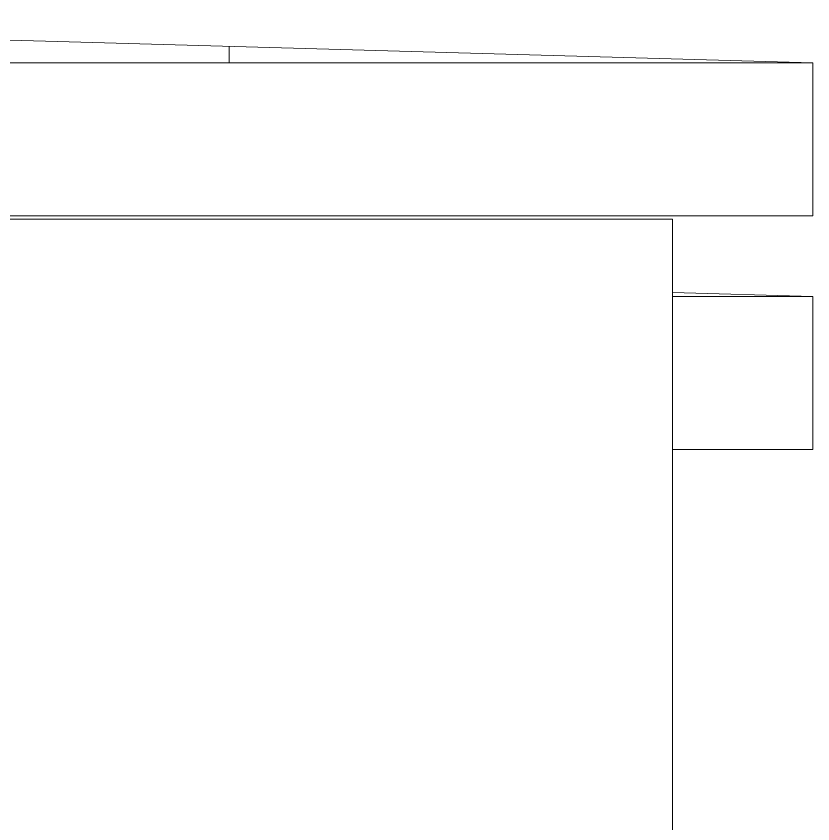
# Model space of a CAD drawing. Header units: millimetres. Extents: x -515342 to 330399, y -224905 to 507333.
# Drawn here: x 224994 to 225505, y 105243 to 105762 of the extents above; entities that cross this region are included whole.
import ezdxf

# ---------------------------------------------------------------- set-up
doc = ezdxf.new("R2010")
doc.units = ezdxf.units.MM
for name, color, linetype, lineweight in [('Крыша', 7, 'Continuous', 0), ('Крыша штриховка', 7, 'Continuous', 0), ('Стены внутренние', 7, 'Continuous', 0)]:
    doc.layers.add(name, color=color, linetype=linetype, lineweight=lineweight)

msp = doc.modelspace()

# ---------------------------------------------------------------- hatches: boundary and pattern name
at = {"layer": 'Крыша штриховка'}
h = msp.add_hatch(dxfattribs=at)
h.set_pattern_fill('FP_20', color=256, style=0, pattern_type=2)
h.set_pattern_definition([(0, (230529.7, 106570), (0, 919.17), []), (90, (230529.7, 106570), (-900, 6e-14), [])])
h.paths.add_polyline_path([(223389.7438, 105731.5929), (225504.7438, 105731.5929), (224447.2438, 105761.5929), (223436.9247, 105732.9313)])

# ---------------------------------------------------------------- linework, layer by layer
at = {"layer": 'Крыша'}
for p, q in [((224447.2438, 105761.5929), (225504.7438, 105731.5929)), ((225504.7438, 105731.5929), (223389.7438, 105731.5929)), ((225504.7438, 105633.3929), (225504.7438, 105731.5929)), ((225504.7438, 105633.3929), (223389.7438, 105633.3929)), ((225414.7438, 105584.1461), (225504.7438, 105581.5929)), ((225504.7438, 105581.5929), (225414.7438, 105581.5929)), ((225504.7438, 105581.5929), (225504.7438, 105483.3929)), ((225504.7438, 105483.3929), (225414.7438, 105483.3929))]:
    msp.add_line(p, q, dxfattribs=at)
at = {"layer": 'Стены внутренние'}
for q in [(223479.7438, 105631.3929), (225414.7438, 104831.3929)]:
    msp.add_line((225414.7438, 105631.3929), q, dxfattribs=at)

doc.saveas('drawing.dxf')
